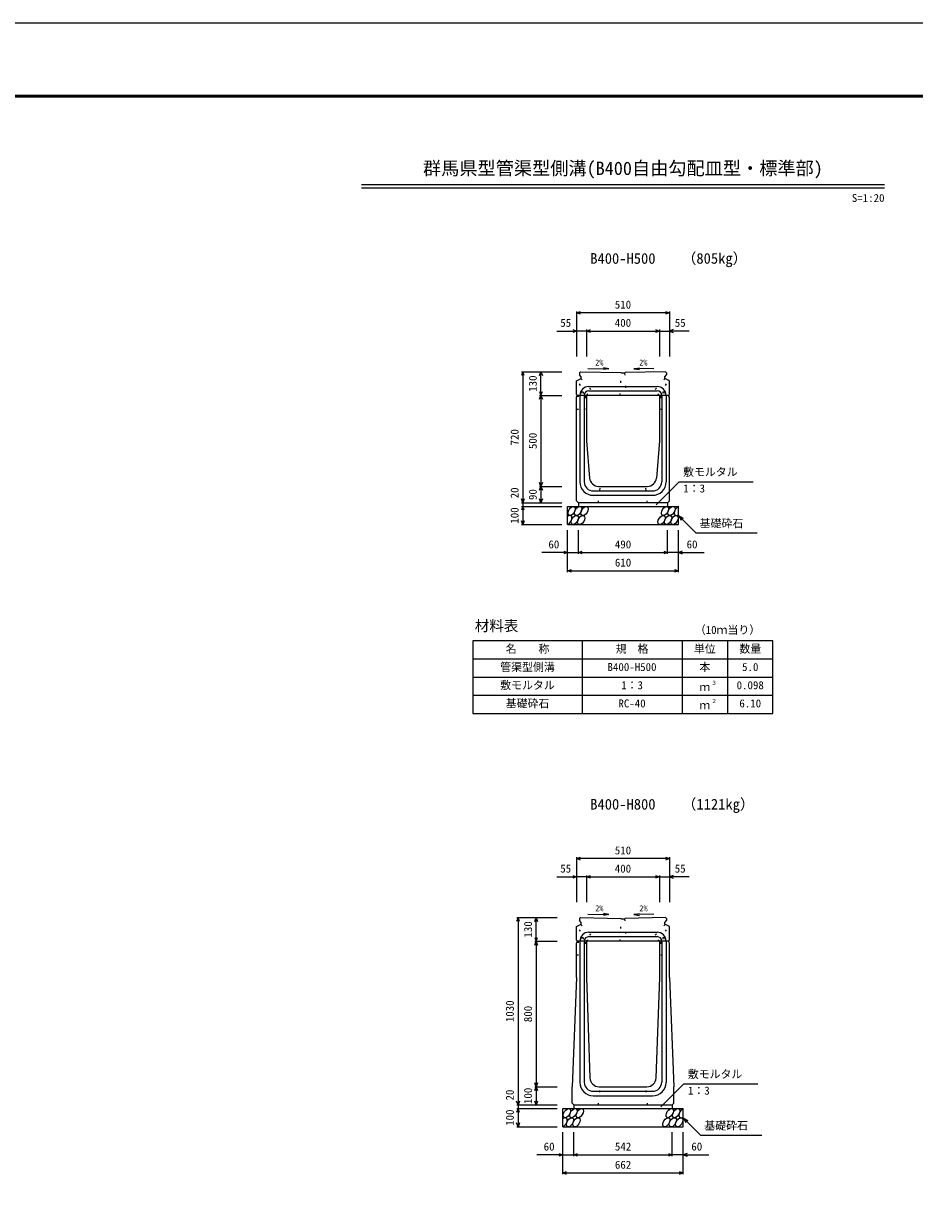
# Model space of a CAD drawing. Units: millimetres, scale not verified. Extents: x -12600 to 12600, y -5940 to 5940.
# Drawn here: x 902 to 5804, y -460 to 5940 of the extents above; entities that cross this region are included whole.
import ezdxf
from ezdxf.enums import TextEntityAlignment as Align

# ---------------------------------------------------------------- set-up
doc = ezdxf.new("R2010")
doc.units = ezdxf.units.MM
doc.header["$LTSCALE"] = 40
doc.linetypes.add('DOTTED', pattern=[1.75, 0.25, -1.5])
for name, color, linetype, lineweight in [('0-0_DIM', 7, 'Continuous', 25), ('0-1_Defpoints', 5, 'Continuous', 25), ('0-2_HATCH', 6, 'Continuous', 25), ('0-3_HYO', 3, 'Continuous', 25), ('0-4_HYO2', 4, 'Continuous', 25), ('0-5_OUTLINE', 3, 'Continuous', 25), ('0-6_OUTLINE2', 4, 'DOTTED', 25), ('0-7_TXT', 7, 'Continuous', 25), ('0-8_WAKU', 3, 'Continuous', 25)]:
    doc.layers.add(name, color=color, linetype=linetype, lineweight=lineweight)
doc.styles.add('ＭＳ ゴシック', font='')
doc.styles.get('ＭＳ ゴシック').set_extended_font_data('MS Gothic')

msp = doc.modelspace()

# ---------------------------------------------------------------- linework, layer by layer
at = {"layer": '0-0_DIM'}
for p, q in [((3945, 4355.96), (3945, 4108.46)), ((4455, 4355.96), (4455, 4108.46)), ((4455, 4348.46), (3945, 4348.46)), ((3836.62, 4248.46), (3945, 4248.46)), ((4000, 4248.46), (3945, 4248.46)), ((4000, 4255.96), (4000, 4108.46)), ((4000, 4248.46), (4400, 4248.46)), ((4400, 4255.96), (4400, 4108.46)), ((4400, 4248.46), (4455, 4248.46)), ((4563.38, 4248.46), (4455, 4248.46)), ((3641.5, 4024.46), (3864, 4024.46)), ((3649, 4024.46), (3649, 3304.46)), ((3749, 3894.46), (3749, 4024.46)), ((3741.5, 3894.46), (3864, 3894.46)), ((3749, 3894.46), (3749, 3394.46)), ((3741.5, 3394.46), (3864, 3394.46)), ((3749, 3394.46), (3749, 3304.46)), ((4382.11, 3293.65), (4508.34, 3419.89)), ((4508.34, 3419.89), (4916.24, 3419.89)), ((3641.5, 3304.46), (3864, 3304.46)), ((3641.5, 3284.46), (3864, 3284.46)), ((3649, 3304.46), (3649, 3284.46)), ((3649, 3284.46), (3649, 3184.46)), ((4505, 3234.46), (4600.76, 3138.71)), ((4505, 3234.46), (4530.98, 3219.46)), ((4505, 3234.46), (4520, 3208.48)), ((3641.5, 3184.46), (3864, 3184.46)), ((3895, 2923.1), (3895, 3154.46)), ((3955, 3023.1), (3955, 3154.46)), ((4445, 3023.1), (4445, 3154.46)), ((4505, 2923.1), (4505, 3154.46)), ((4600.76, 3138.71), (4938.31, 3138.71)), ((3895, 3030.6), (3753.21, 3030.6)), ((3895, 3030.6), (3955, 3030.6)), ((3955, 3030.6), (4445, 3030.6)), ((4505, 3030.6), (4445, 3030.6)), ((4505, 3030.6), (4646.79, 3030.6)), ((3895, 2930.6), (4505, 2930.6)), ((3945, 1355.96), (3945, 1108.46)), ((4455, 1348.46), (3945, 1348.46)), ((4455, 1355.96), (4455, 1108.46)), ((3836.62, 1248.46), (3945, 1248.46)), ((4000, 1248.46), (3945, 1248.46)), ((4000, 1255.96), (4000, 1108.46)), ((4000, 1248.46), (4400, 1248.46)), ((4400, 1255.96), (4400, 1108.46)), ((4400, 1248.46), (4455, 1248.46)), ((4563.38, 1248.46), (4455, 1248.46)), ((3615.5, 1024.46), (3838, 1024.46)), ((3623, 1024.46), (3623, -5.54)), ((3723, 894.46), (3723, 1024.46)), ((3715.5, 894.46), (3838, 894.46)), ((3723, 894.46), (3723, 94.46)), ((3715.5, 94.46), (3838, 94.46)), ((3723, 94.46), (3723, -5.54)), ((4408.11, -16.35), (4534.34, 109.89)), ((4534.34, 109.89), (4942.24, 109.89)), ((3615.5, -5.54), (3838, -5.54)), ((3615.5, -25.54), (3838, -25.54)), ((3623, -5.54), (3623, -25.54)), ((3623, -25.54), (3623, -125.54)), ((3615.5, -125.54), (3838, -125.54)), ((4531, -75.54), (4626.76, -171.29)), ((4531, -75.54), (4556.98, -90.54)), ((4531, -75.54), (4546, -101.52)), ((3869, -386.9), (3869, -155.54)), ((3929, -286.9), (3929, -155.54)), ((4471, -286.9), (4471, -155.54)), ((4531, -386.9), (4531, -155.54)), ((4626.76, -171.29), (4964.31, -171.29)), ((3869, -279.4), (3727.21, -279.4)), ((3869, -279.4), (3929, -279.4)), ((3929, -279.4), (4471, -279.4)), ((4531, -279.4), (4471, -279.4)), ((4531, -279.4), (4672.79, -279.4)), ((3869, -379.4), (4531, -379.4))]:
    msp.add_line(p, q, dxfattribs=at)
for points in [[(3966.14, 4340.77), (3945, 4348.46), (3966.14, 4356.16)], [(4433.86, 4356.16), (4455, 4348.46), (4433.86, 4340.77)], [(3923.86, 4256.16), (3945, 4248.46), (3923.86, 4240.77)], [(4021.14, 4240.77), (4000, 4248.46), (4021.14, 4256.16)], [(4378.86, 4256.16), (4400, 4248.46), (4378.86, 4240.77)], [(4476.14, 4256.16), (4455, 4248.46), (4476.14, 4240.77)], [(3656.7, 4003.32), (3649, 4024.46), (3641.3, 4003.32)], [(3741.3, 4003.32), (3749, 4024.46), (3756.7, 4003.32)], [(3741.3, 3915.61), (3749, 3894.46), (3756.7, 3915.61)], [(3741.3, 3873.32), (3749, 3894.46), (3756.7, 3873.32)], [(3756.7, 3415.61), (3749, 3394.46), (3741.3, 3415.61)], [(3741.3, 3373.32), (3749, 3394.46), (3756.7, 3373.32)], [(3656.7, 3325.61), (3649, 3304.46), (3641.3, 3325.61)], [(3656.7, 3263.32), (3649, 3284.46), (3641.3, 3263.32)], [(3756.7, 3325.61), (3749, 3304.46), (3741.3, 3325.61)], [(3656.7, 3205.61), (3649, 3184.46), (3641.3, 3205.61)], [(3873.86, 3038.29), (3895, 3030.6), (3873.86, 3022.9)], [(3976.14, 3022.9), (3955, 3030.6), (3976.14, 3038.29)], [(4423.86, 3038.29), (4445, 3030.6), (4423.86, 3022.9)], [(4526.14, 3038.29), (4505, 3030.6), (4526.14, 3022.9)], [(3916.14, 2922.9), (3895, 2930.6), (3916.14, 2938.29)], [(4483.86, 2938.29), (4505, 2930.6), (4483.86, 2922.9)], [(3966.14, 1340.77), (3945, 1348.46), (3966.14, 1356.16)], [(4433.86, 1356.16), (4455, 1348.46), (4433.86, 1340.77)], [(3923.86, 1256.16), (3945, 1248.46), (3923.86, 1240.77)], [(4021.14, 1240.77), (4000, 1248.46), (4021.14, 1256.16)], [(4378.86, 1256.16), (4400, 1248.46), (4378.86, 1240.77)], [(4476.14, 1256.16), (4455, 1248.46), (4476.14, 1240.77)], [(3630.7, 1003.32), (3623, 1024.46), (3615.3, 1003.32)], [(3715.3, 1003.32), (3723, 1024.46), (3730.7, 1003.32)], [(3715.3, 915.61), (3723, 894.46), (3730.7, 915.61)], [(3715.3, 873.32), (3723, 894.46), (3730.7, 873.32)], [(3730.7, 115.61), (3723, 94.46), (3715.3, 115.61)], [(3715.3, 73.32), (3723, 94.46), (3730.7, 73.32)], [(3630.7, 15.61), (3623, -5.54), (3615.3, 15.61)], [(3730.7, 15.61), (3723, -5.54), (3715.3, 15.61)], [(3630.7, -46.68), (3623, -25.54), (3615.3, -46.68)], [(3630.7, -104.39), (3623, -125.54), (3615.3, -104.39)], [(3847.86, -271.71), (3869, -279.4), (3847.86, -287.1)], [(3950.14, -287.1), (3929, -279.4), (3950.14, -271.71)], [(4449.86, -271.71), (4471, -279.4), (4449.86, -287.1)], [(4552.14, -271.71), (4531, -279.4), (4552.14, -287.1)], [(3890.14, -387.1), (3869, -379.4), (3890.14, -371.71)], [(4509.86, -371.71), (4531, -379.4), (4509.86, -387.1)]]:
    msp.add_lwpolyline(points, dxfattribs=at)
at = {"layer": '0-1_Defpoints'}
msp.add_lwpolyline([(-4200, -5940), (12600, -5940), (12600, 5940), (-4200, 5940)], close=True, dxfattribs=at)
at = {"layer": '0-2_HATCH'}
for centre in [(3917.89, 3259.46), (3953.37, 3259.46), (3988.84, 3259.46), (4431.05, 3259.46), (4466.52, 3259.46), (3934.77, 3209.46), (3970.25, 3209.46), (4412.45, 3209.46), (4447.93, 3209.46), (4483.41, 3209.46), (3891.89, -50.54), (3927.37, -50.54), (3962.84, -50.54), (4457.05, -50.54), (4492.52, -50.54), (3908.77, -100.54), (3944.25, -100.54), (4438.45, -100.54), (4473.93, -100.54), (4509.41, -100.54)]:
    msp.add_ellipse(centre, major_axis=(14.54, 23.54), ratio=0.5792, dxfattribs=at)
for centre, start_param, end_param in [((4502, 3259.46), 0.6666252, 4.1103269), ((3899.3, 3209.46), 3.7419964, 7.318141), ((4528, -50.54), 0.6666252, 4.1103269), ((3873.3, -100.54), 3.7419964, 7.318141)]:
    msp.add_ellipse(centre, major_axis=(14.54, 23.54), ratio=0.5792, start_param=start_param, end_param=end_param, dxfattribs=at)
at = {"layer": '0-3_HYO'}
for p, q in [((3975, 2546.36), (3975, 2146.36)), ((4525, 2546.36), (4525, 2146.36)), ((4775, 2546.36), (4775, 2146.36)), ((3375, 2446.36), (5025, 2446.36))]:
    msp.add_line(p, q, dxfattribs=at)
msp.add_lwpolyline([(3375, 2146.36), (5025, 2146.36), (5025, 2546.36), (3375, 2546.36)], close=True, dxfattribs=at)
at = {"layer": '0-4_HYO2'}
for p, q in [((3375, 2346.36), (5025, 2346.36)), ((3375, 2246.36), (5025, 2246.36))]:
    msp.add_line(p, q, dxfattribs=at)
at = {"layer": '0-5_OUTLINE'}
for p, q in [((3945, 3974.46), (3970, 3987.46)), ((3945, 3900.46), (3945, 3974.46)), ((3966.69, 4024.04), (3961, 4018.46)), ((3961, 4018.46), (3961, 4007.46)), ((3970, 3997.46), (3961, 4007.46)), ((3966.69, 4024.04), (4188, 4019.7)), ((3970, 3987.46), (3970, 3997.46)), ((4209, 4016.46), (4212, 4019.71)), ((4433, 4024.34), (4212, 4019.71)), ((4430, 3997.46), (4439, 4007.46)), ((4430, 3987.46), (4430, 3997.46)), ((4455, 3974.46), (4430, 3987.46)), ((4433, 4024.34), (4439, 4018.46)), ((4439, 4018.46), (4439, 4007.46)), ((3945, 3900.46), (3951, 3894.46)), ((3945, 3884.46), (3950, 3894.46)), ((3945, 3314.46), (3945, 3884.46)), ((4450, 3894.46), (3950, 3894.46)), ((4000, 3894.46), (4000, 3644.46)), ((4400, 3894.46), (4400, 3644.46)), ((4455, 3884.46), (4450, 3894.46)), ((4455, 3314.46), (4455, 3884.46)), ((4000, 3644.46), (4016.32, 3440.48)), ((4400, 3644.46), (4383.68, 3440.48)), ((4066.16, 3394.46), (4333.84, 3394.46)), ((3895, 3284.46), (4505, 3284.46)), ((3895, 3184.46), (3895, 3284.46)), ((3945, 3314.46), (3955, 3304.46)), ((4445, 3304.46), (3955, 3304.46)), ((3955, 3304.46), (3955, 3284.46)), ((4445, 3304.46), (4455, 3314.46)), ((4445, 3304.46), (4445, 3284.46)), ((4505, 3184.46), (4505, 3284.46)), ((3895, 3184.46), (4505, 3184.46)), ((4433, 1024.34), (4212, 1019.71)), ((4433, 1024.34), (4439, 1018.46)), ((3945, 974.46), (3970, 987.46)), ((3945, 900.46), (3945, 974.46)), ((3966.69, 1024.04), (3961, 1018.46)), ((3961, 1018.46), (3961, 1007.46)), ((3970, 997.46), (3961, 1007.46)), ((3966.69, 1024.04), (4188, 1019.7)), ((3970, 987.46), (3970, 997.46)), ((4209, 1016.46), (4212, 1019.71)), ((4430, 997.46), (4439, 1007.46)), ((4430, 987.46), (4430, 997.46)), ((4455, 974.46), (4430, 987.46)), ((4439, 1018.46), (4439, 1007.46)), ((3945, 900.46), (3951, 894.46)), ((3945, 884.46), (3950, 894.46)), ((3945, 694.46), (3945, 884.46)), ((4450, 894.46), (3950, 894.46)), ((4000, 894.46), (4000, 694.46)), ((4400, 894.46), (4400, 694.46)), ((4455, 884.46), (4450, 894.46)), ((4455, 694.46), (4455, 884.46)), ((3945, 694.46), (3920, 94.46)), ((4000, 694.46), (4018.39, 142.8)), ((4400, 694.46), (4381.61, 142.8)), ((4455, 694.46), (4480, 94.46)), ((3920, 3.46), (3920, 94.46)), ((4068.36, 94.46), (4331.64, 94.46)), ((4480, 3.46), (4480, 94.46)), ((3929, -5.54), (3920, 3.46)), ((3869, -25.54), (4531, -25.54)), ((3869, -125.54), (3869, -25.54)), ((3929, -5.54), (3929, -25.54)), ((4471, -5.54), (4471, -25.54)), ((4531, -125.54), (4531, -25.54)), ((3869, -125.54), (4531, -125.54))]:
    msp.add_line(p, q, dxfattribs=at)
for points in [[(4209, 4016.46), (4191, 4016.46), (4188, 4019.7)], [(4449, 3894.46), (4455, 3900.46), (4455, 3974.46)], [(4209, 1016.46), (4191, 1016.46), (4188, 1019.7)], [(4449, 894.46), (4455, 900.46), (4455, 974.46)], [(3929, -5.54), (4471, -5.54), (4480, 3.46)]]:
    msp.add_lwpolyline(points, dxfattribs=at)
for centre, start, end in [((4066.16, 3444.46), 184.57392, 270), ((4333.84, 3444.46), 270, 355.42608), ((4068.36, 144.46), 181.90915, 270), ((4331.64, 144.46), 270, 358.09085)]:
    msp.add_arc(centre, 50, start, end, dxfattribs=at)
at = {"layer": '0-6_OUTLINE2'}
for p, q in [((4009.21, 3894.46), (3946.6, 3975.29)), ((3968.59, 3986.73), (4052.18, 3894.46)), ((4183.23, 3894.46), (4191, 4016.46)), ((4209, 4016.46), (4216.77, 3894.46)), ((4431.41, 3986.73), (4347.82, 3894.46)), ((4390.79, 3894.46), (4453.4, 3975.29)), ((3969, 3914.96), (3981, 3914.96)), ((3969, 3914.96), (3969, 3889.96)), ((3981, 3914.96), (3981, 3889.96)), ((4419, 3914.96), (4431, 3914.96)), ((4419, 3914.96), (4419, 3889.96)), ((4431, 3914.96), (4431, 3889.96)), ((3947.75, 3889.96), (3992, 3889.96)), ((3992, 3889.96), (3992, 3819.46)), ((4408, 3889.96), (4408, 3819.46)), ((4408, 3889.96), (4452.25, 3889.96)), ((3945, 3819.46), (3992, 3819.46)), ((4408, 3819.46), (4455, 3819.46)), ((4065, 3304.46), (4075, 3394.46)), ((4335, 3304.46), (4325, 3394.46)), ((4009.21, 894.46), (3946.6, 975.29)), ((3968.59, 986.73), (4052.18, 894.46)), ((4183.23, 894.46), (4191, 1016.46)), ((4209, 1016.46), (4216.77, 894.46)), ((4431.41, 986.73), (4347.82, 894.46)), ((4390.79, 894.46), (4453.4, 975.29)), ((3969, 914.96), (3981, 914.96)), ((3969, 914.96), (3969, 889.96)), ((3981, 914.96), (3981, 889.96)), ((4419, 914.96), (4431, 914.96)), ((4419, 914.96), (4419, 889.96)), ((4431, 914.96), (4431, 889.96)), ((3947.75, 889.96), (3992, 889.96)), ((3992, 889.96), (3992, 819.46)), ((4408, 889.96), (4408, 819.46)), ((4408, 889.96), (4452.25, 889.96)), ((3945, 819.46), (3992, 819.46)), ((4408, 819.46), (4455, 819.46)), ((4065, -5.54), (4075, 94.46)), ((4335, -5.54), (4325, 94.46))]:
    msp.add_line(p, q, dxfattribs=at)
at = {"layer": '0-6_OUTLINE2', "linetype": 'Continuous'}
for p, q in [((4012, 3943.46), (4388, 3943.46)), ((4012, 3919.46), (4388, 3919.46)), ((3963, 3894.46), (3963, 3419.46)), ((3987, 3894.46), (3987, 3419.46)), ((4413, 3894.46), (4413, 3419.46)), ((4437, 3894.46), (4437, 3419.46)), ((4037, 3369.46), (4363, 3369.46)), ((4037, 3345.46), (4363, 3345.46)), ((4012, 943.46), (4388, 943.46)), ((4012, 919.46), (4388, 919.46)), ((3963, 894.46), (3963, 118.46)), ((3987, 894.46), (3987, 119.46)), ((4413, 894.46), (4413, 119.46)), ((4437, 894.46), (4437, 118.46)), ((4037, 69.46), (4363, 69.46)), ((4037, 44.46), (4363, 44.46))]:
    msp.add_line(p, q, dxfattribs=at)
for centre, radius, start, end in [((4012, 3894.46), 49, 90, 180), ((4012, 3894.46), 25, 90, 180), ((4388, 3894.46), 49, 0, 90), ((4388, 3894.46), 25, 0, 90), ((4037, 3419.46), 74, 180, 270), ((4037, 3419.46), 50, 180, 270), ((4363, 3419.46), 50, 270, 0), ((4363, 3419.46), 74, 270, 0), ((4012, 894.46), 49, 90, 180), ((4012, 894.46), 25, 90, 180), ((4388, 894.46), 49, 0, 90), ((4388, 894.46), 25, 0, 90), ((4037, 118.46), 74, 180, 270), ((4037, 119.46), 50, 180, 270), ((4363, 119.46), 50, 270, 0), ((4363, 118.46), 74, 270, 0)]:
    msp.add_arc(centre, radius, start, end, dxfattribs=at)
at = {"layer": '0-7_TXT'}
for p, q in [((2761.64, 5054.39), (5638.36, 5054.39)), ((2761.64, 5035.19), (5638.36, 5035.19)), ((4007.15, 4043.25), (4121.66, 4041)), ((4121.66, 4041), (4092.01, 4036.37)), ((4121.66, 4041), (4092.22, 4046.79)), ((4260.57, 4040.73), (4289.99, 4046.56)), ((4369.35, 4043.01), (4260.57, 4040.73)), ((4260.57, 4040.73), (4290.21, 4036.14)), ((4007.15, 1043.25), (4121.66, 1041)), ((4121.66, 1041), (4092.01, 1036.37)), ((4121.66, 1041), (4092.22, 1046.79)), ((4260.57, 1040.73), (4289.99, 1046.56)), ((4369.35, 1043.01), (4260.57, 1040.73)), ((4260.57, 1040.73), (4290.21, 1036.14))]:
    msp.add_line(p, q, dxfattribs=at)
at = {"layer": '0-8_WAKU', "lineweight": 50}
msp.add_lwpolyline([(-3800, -5540), (12200, -5540), (12200, 5540), (-3800, 5540)], close=True, dxfattribs=at)

# ---------------------------------------------------------------- texts
at = {"layer": '0-0_DIM', "style": 'ＭＳ ゴシック'}
for s, p in [('510', (4155, 4358.46)), ('55', (3855.16, 4258.46)), ('400', (4155, 4258.46)), ('55', (4484.84, 4258.46)), ('敷モルタル', (4530.38, 3438.62)), ('1：3', (4531.38, 3347.93)), ('基礎砕石', (4621.32, 3155.88)), ('60', (3790, 3040.6)), ('490', (4155.53, 3040.6)), ('60', (4550, 3040.6)), ('610', (4155.53, 2940.6)), ('510', (4155, 1358.46)), ('55', (3855.16, 1258.46)), ('400', (4155, 1258.46)), ('55', (4484.84, 1258.46)), ('敷モルタル', (4556.38, 128.62)), ('1：3', (4557.38, 37.93)), ('基礎砕石', (4647.32, -154.12)), ('60', (3764, -269.4)), ('542', (4155.53, -269.4)), ('60', (4576, -269.4)), ('662', (4155.53, -369.4))]:
    msp.add_text(s, height=43.99, dxfattribs=at).set_placement(p, align=Align.BOTTOM_LEFT)
for s, p in [('130', (3739, 3914.46)), ('720', (3639, 3619.46)), ('500', (3739, 3599.46)), ('20', (3639, 3328.78)), ('90', (3739, 3319.46)), ('100', (3639, 3189.46)), ('130', (3713, 914.46)), ('1030', (3613, 449.46)), ('800', (3713, 449.46)), ('20', (3613, 18.78)), ('100', (3713, -0.54)), ('100', (3613, -120.54))]:
    msp.add_text(s, height=43.99, rotation=90, dxfattribs=at).set_placement(p, align=Align.BOTTOM_LEFT)
at = {"layer": '0-7_TXT', "style": 'ＭＳ ゴシック'}
for s, height, p in [('群馬県型管渠型側溝(B400自由勾配皿型・標準部)', 73.31, (3100, 5084.39)), ('S', 43.99, (5458.36, 4944.39)), ('1', 43.99, (5518.36, 4944.39)), ('2', 43.99, (5578.36, 4944.39)), ('0', 43.99, (5608.36, 4944.39)), ('=', 43.99, (5488.36, 4944.39)), (':', 43.99, (5548.36, 4944.39)), ('B400-H500', 58.65, (4020, 4600.44)), ('（805kg）', 58.65, (4523.7, 4600.84)), ('2%', 32.99, (4047.5, 4049.03)), ('2%', 32.99, (4289.47, 4049.01)), ('材料表', 58.65, (3385, 2581.36)), ('（10ｍ当り）', 43.99, (4595, 2570.36)), ('名\u3000\u3000称', 43.99, (3555, 2466.36)), ('規\u3000格', 43.99, (4160, 2466.36)), ('単位', 43.99, (4590, 2466.36)), ('数量', 43.99, (4840, 2466.36)), ('管渠型側溝', 43.99, (3525, 2366.36)), ('B400-H500', 43.99, (4115, 2366.36)), ('本', 43.99, (4620, 2366.36)), ('5.0', 43.99, (4855, 2366.36)), ('敷モルタル', 43.99, (3525, 2266.36)), ('1：3', 43.99, (4190, 2266.36)), ('３', 21.99, (4685.54, 2296.73)), ('0.098', 43.99, (4825, 2266.36)), ('ｍ', 43.99, (4620, 2256.36)), ('基礎砕石', 43.99, (3555, 2166.36)), ('RC-40', 43.99, (4175, 2166.36)), ('ｍ', 43.99, (4620, 2156.36)), ('２', 21.99, (4685.54, 2196.73)), ('6.10', 43.99, (4840, 2166.36)), ('B400-H800', 58.65, (4020, 1600.44)), ('（1121kg）', 58.65, (4523.7, 1600.84)), ('2%', 32.99, (4047.5, 1049.03)), ('2%', 32.99, (4290.39, 1049.03))]:
    msp.add_text(s, height=height, dxfattribs=at).set_placement(p, align=Align.BOTTOM_LEFT)

doc.saveas('drawing.dxf')
